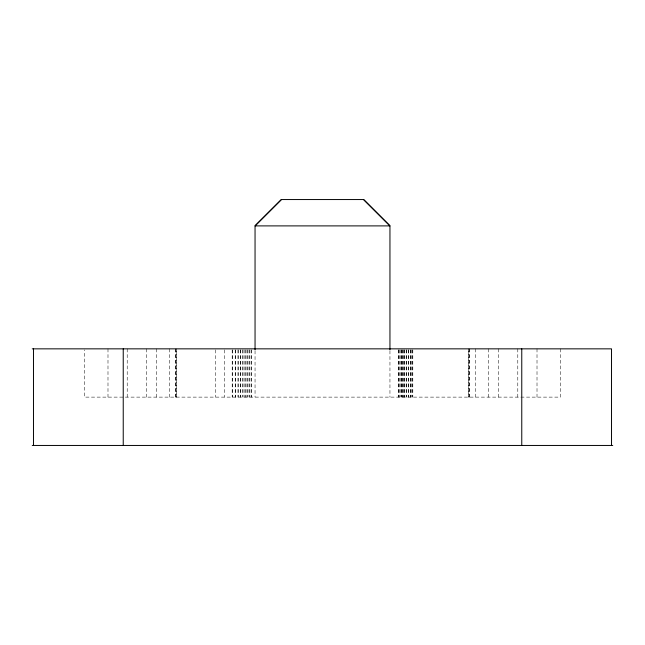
<?xml version="1.0" encoding="UTF-8"?>
<svg xmlns="http://www.w3.org/2000/svg" width="645" height="645" viewBox="0 0 645 645"><rect width="100%" height="100%" fill="white"/><g stroke="black" fill="none" stroke-linecap="round" stroke-linejoin="round"><path stroke-width="0.48" stroke-dasharray="3.23 2.42" d="M560.537 348.848L560.537 397.118L84.463 397.118L84.463 349.856M537.011 348.848L537.011 397.118M517.79 348.848L517.79 397.118M498.69 348.848L498.69 397.118M488.257 348.848L488.257 397.118M475.325 348.848L475.325 397.118M469.455 348.848L469.455 397.118M469.157 348.848L469.157 397.118M412.816 349.856L412.816 397.118M412.59 349.856L412.59 397.118M411.405 349.856L411.405 397.118M410.518 349.856L410.518 397.118M410.301 349.856L410.301 397.118M408.454 349.856L408.454 397.118M408.229 349.856L408.229 397.118M406.584 349.856L406.584 397.118M406.342 349.856L406.342 397.118M404.826 349.856L404.826 397.118M404.576 349.856L404.576 397.118M403.206 349.856L403.206 397.118M402.956 349.856L402.956 397.118M402.698 349.856L402.698 397.118M401.658 349.856L401.658 397.118M401.408 349.856L401.408 397.118M400.094 349.856L400.094 397.118M399.852 349.856L399.852 397.118M398.529 349.856L398.529 397.118M398.304 349.856L398.304 397.118M389.951 350.759L389.951 397.118M255.049 350.759L255.049 397.118M251.348 349.856L251.348 397.118M251.09 349.856L251.09 397.118M249.309 349.856L249.309 397.118M249.018 349.856L249.018 397.118M247.253 349.856L247.253 397.118M246.954 349.856L246.954 397.118M245.213 349.856L245.213 397.118M244.89 349.856L244.89 397.118M243.06 349.856L243.06 397.118M242.302 349.856L242.302 397.118M240.73 349.856L240.73 397.118M240.424 349.856L240.424 397.118M238.247 349.856L238.247 397.118M237.949 349.856L237.949 397.118M235.489 349.856L235.489 397.118M235.215 349.856L235.215 397.118M232.466 349.856L232.466 397.118M232.184 349.856L232.184 397.118M224.645 349.856L224.645 397.118M215.535 349.856L215.535 397.118M175.843 348.848L175.843 397.118M175.545 348.848L175.545 397.118M169.675 348.848L169.675 397.118M156.743 348.848L156.743 397.118M146.31 348.848L146.31 397.118M127.21 348.848L127.21 397.118M107.989 348.848L107.989 397.118M468.649 397.118L468.649 348.848L468.609 397.118M176.391 397.118L176.391 348.848L176.351 397.118"/><path stroke-width="0.97" d="M281.397 199.547L255.049 225.895L389.951 225.895L363.603 199.547L281.397 199.547L255.049 225.798L255.049 349.751M32.25 348.848L611.524 348.848L611.524 445.453M32.25 445.453L612.75 445.453M363.603 199.547L389.951 225.798L389.951 349.751M521.765 348.848L521.765 445.453M123.235 348.848L123.235 445.453M33.476 348.848L33.476 445.453"/></g></svg>
